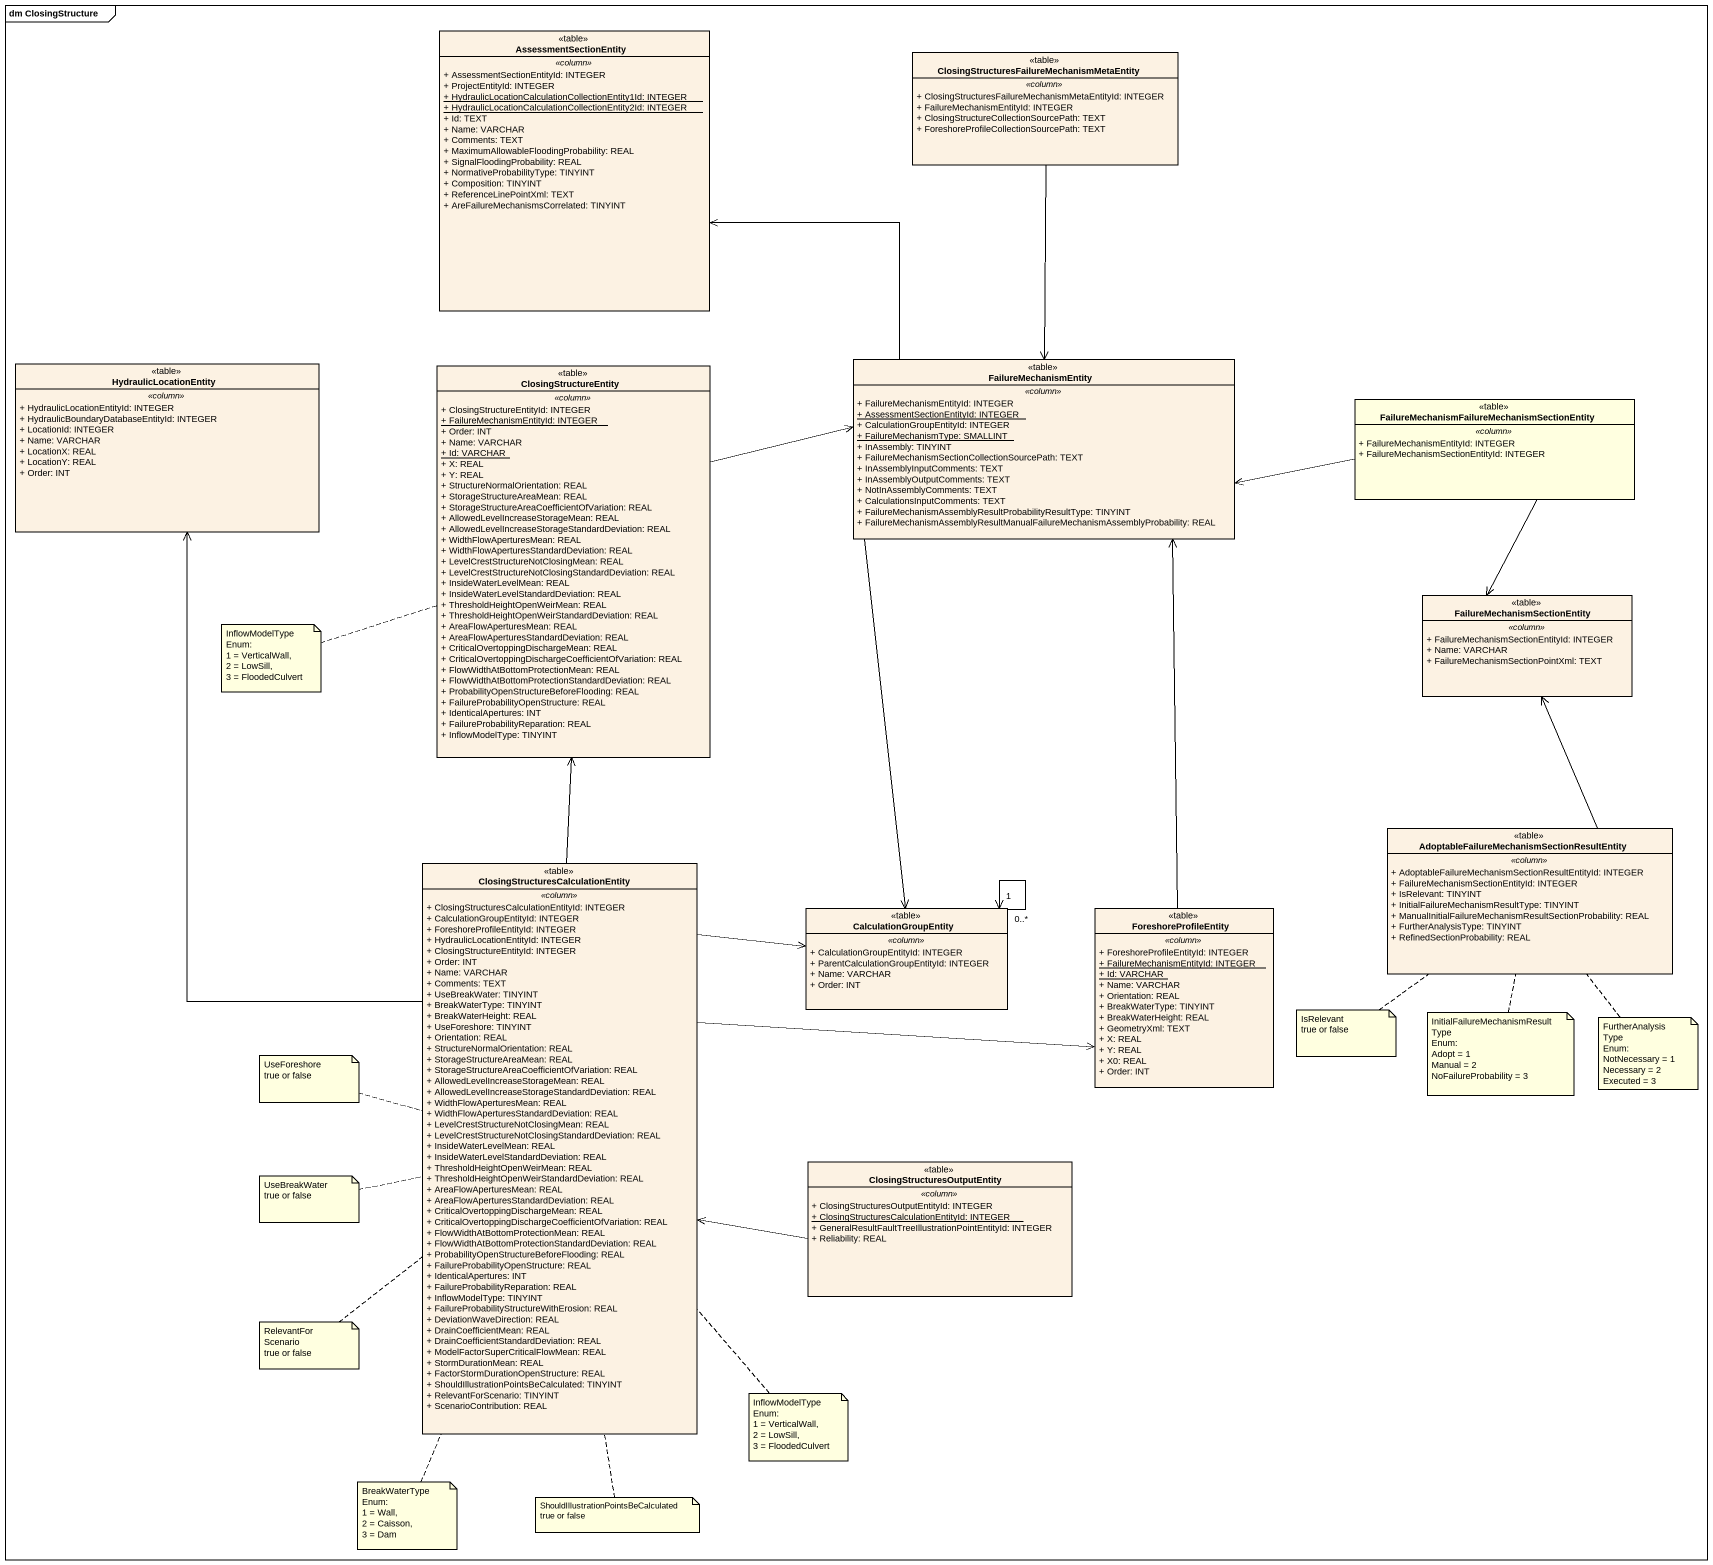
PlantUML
@startuml
mainframe dm ClosingStructure
hide circle
hide empty members
skinparam classAttributeIconSize 0
class AssessmentSectionEntity <<table>> #FCF2E3 {
  .. <<column>> ..
  + AssessmentSectionEntityId: INTEGER
  + ProjectEntityId: INTEGER
  {static} + HydraulicLocationCalculationCollectionEntity1Id: INTEGER
  {static} + HydraulicLocationCalculationCollectionEntity2Id: INTEGER
  + Id: TEXT
  + Name: VARCHAR
  + Comments: TEXT
  + MaximumAllowableFloodingProbability: REAL
  + SignalFloodingProbability: REAL
  + NormativeProbabilityType: TINYINT
  + Composition: TINYINT
  + ReferenceLinePointXml: TEXT
  + AreFailureMechanismsCorrelated: TINYINT
}
class "ClosingStructuresFailureMechanismMetaEntity" as ClosingStructuresFailureMech <<table>> #FCF2E3 {
  .. <<column>> ..
  + ClosingStructuresFailureMechanismMetaEntityId: INTEGER
  + FailureMechanismEntityId: INTEGER
  + ClosingStructureCollectionSourcePath: TEXT
  + ForeshoreProfileCollectionSourcePath: TEXT
}
class HydraulicLocationEntity <<table>> #FCF2E3 {
  .. <<column>> ..
  + HydraulicLocationEntityId: INTEGER
  + HydraulicBoundaryDatabaseEntityId: INTEGER
  + LocationId: INTEGER
  + Name: VARCHAR
  + LocationX: REAL
  + LocationY: REAL
  + Order: INT
}
class ClosingStructureEntity <<table>> #FCF2E3 {
  .. <<column>> ..
  + ClosingStructureEntityId: INTEGER
  {static} + FailureMechanismEntityId: INTEGER
  + Order: INT
  + Name: VARCHAR
  {static} + Id: VARCHAR
  + X: REAL
  + Y: REAL
  + StructureNormalOrientation: REAL
  + StorageStructureAreaMean: REAL
  + StorageStructureAreaCoefficientOfVariation: REAL
  + AllowedLevelIncreaseStorageMean: REAL
  + AllowedLevelIncreaseStorageStandardDeviation: REAL
  + WidthFlowAperturesMean: REAL
  + WidthFlowAperturesStandardDeviation: REAL
  + LevelCrestStructureNotClosingMean: REAL
  + LevelCrestStructureNotClosingStandardDeviation: REAL
  + InsideWaterLevelMean: REAL
  + InsideWaterLevelStandardDeviation: REAL
  + ThresholdHeightOpenWeirMean: REAL
  + ThresholdHeightOpenWeirStandardDeviation: REAL
  + AreaFlowAperturesMean: REAL
  + AreaFlowAperturesStandardDeviation: REAL
  + CriticalOvertoppingDischargeMean: REAL
  + CriticalOvertoppingDischargeCoefficientOfVariation: REAL
  + FlowWidthAtBottomProtectionMean: REAL
  + FlowWidthAtBottomProtectionStandardDeviation: REAL
  + ProbabilityOpenStructureBeforeFlooding: REAL
  + FailureProbabilityOpenStructure: REAL
  + IdenticalApertures: INT
  + FailureProbabilityReparation: REAL
  + InflowModelType: TINYINT
}
class FailureMechanismEntity <<table>> #FCF2E3 {
  .. <<column>> ..
  + FailureMechanismEntityId: INTEGER
  {static} + AssessmentSectionEntityId: INTEGER
  + CalculationGroupEntityId: INTEGER
  {static} + FailureMechanismType: SMALLINT
  + InAssembly: TINYINT
  + FailureMechanismSectionCollectionSourcePath: TEXT
  + InAssemblyInputComments: TEXT
  + InAssemblyOutputComments: TEXT
  + NotInAssemblyComments: TEXT
  + CalculationsInputComments: TEXT
  + FailureMechanismAssemblyResultProbabilityResultType: TINYINT
  + FailureMechanismAssemblyResultManualFailureMechanismAssemblyProbability: REAL
}
class "FailureMechanismFailureMechanismSectionEntity" as FailureMechanismFailureMecha <<table>> #FFFFE0 {
  .. <<column>> ..
  + FailureMechanismEntityId: INTEGER
  + FailureMechanismSectionEntityId: INTEGER
}
class "FailureMechanismSectionEntity" as FailureMechanismSectionEntit <<table>> #FCF2E3 {
  .. <<column>> ..
  + FailureMechanismSectionEntityId: INTEGER
  + Name: VARCHAR
  + FailureMechanismSectionPointXml: TEXT
}
class "AdoptableFailureMechanismSectionResultEntity" as AdoptableFailureMechanismSec <<table>> #FCF2E3 {
  .. <<column>> ..
  + AdoptableFailureMechanismSectionResultEntityId: INTEGER
  + FailureMechanismSectionEntityId: INTEGER
  + IsRelevant: TINYINT
  + InitialFailureMechanismResultType: TINYINT
  + ManualInitialFailureMechanismResultSectionProbability: REAL
  + FurtherAnalysisType: TINYINT
  + RefinedSectionProbability: REAL
}
class "ClosingStructuresCalculationEntity" as ClosingStructuresCalculation <<table>> #FCF2E3 {
  .. <<column>> ..
  + ClosingStructuresCalculationEntityId: INTEGER
  + CalculationGroupEntityId: INTEGER
  + ForeshoreProfileEntityId: INTEGER
  + HydraulicLocationEntityId: INTEGER
  + ClosingStructureEntityId: INTEGER
  + Order: INT
  + Name: VARCHAR
  + Comments: TEXT
  + UseBreakWater: TINYINT
  + BreakWaterType: TINYINT
  + BreakWaterHeight: REAL
  + UseForeshore: TINYINT
  + Orientation: REAL
  + StructureNormalOrientation: REAL
  + StorageStructureAreaMean: REAL
  + StorageStructureAreaCoefficientOfVariation: REAL
  + AllowedLevelIncreaseStorageMean: REAL
  + AllowedLevelIncreaseStorageStandardDeviation: REAL
  + WidthFlowAperturesMean: REAL
  + WidthFlowAperturesStandardDeviation: REAL
  + LevelCrestStructureNotClosingMean: REAL
  + LevelCrestStructureNotClosingStandardDeviation: REAL
  + InsideWaterLevelMean: REAL
  + InsideWaterLevelStandardDeviation: REAL
  + ThresholdHeightOpenWeirMean: REAL
  + ThresholdHeightOpenWeirStandardDeviation: REAL
  + AreaFlowAperturesMean: REAL
  + AreaFlowAperturesStandardDeviation: REAL
  + CriticalOvertoppingDischargeMean: REAL
  + CriticalOvertoppingDischargeCoefficientOfVariation: REAL
  + FlowWidthAtBottomProtectionMean: REAL
  + FlowWidthAtBottomProtectionStandardDeviation: REAL
  + ProbabilityOpenStructureBeforeFlooding: REAL
  + FailureProbabilityOpenStructure: REAL
  + IdenticalApertures: INT
  + FailureProbabilityReparation: REAL
  + InflowModelType: TINYINT
  + FailureProbabilityStructureWithErosion: REAL
  + DeviationWaveDirection: REAL
  + DrainCoefficientMean: REAL
  + DrainCoefficientStandardDeviation: REAL
  + ModelFactorSuperCriticalFlowMean: REAL
  + StormDurationMean: REAL
  + FactorStormDurationOpenStructure: REAL
  + ShouldIllustrationPointsBeCalculated: TINYINT
  + RelevantForScenario: TINYINT
  + ScenarioContribution: REAL
}
class CalculationGroupEntity <<table>> #FCF2E3 {
  .. <<column>> ..
  + CalculationGroupEntityId: INTEGER
  + ParentCalculationGroupEntityId: INTEGER
  + Name: VARCHAR
  + Order: INT
}
class ForeshoreProfileEntity <<table>> #FCF2E3 {
  .. <<column>> ..
  + ForeshoreProfileEntityId: INTEGER
  {static} + FailureMechanismEntityId: INTEGER
  {static} + Id: VARCHAR
  + Name: VARCHAR
  + Orientation: REAL
  + BreakWaterType: TINYINT
  + BreakWaterHeight: REAL
  + GeometryXml: TEXT
  + X: REAL
  + Y: REAL
  + X0: REAL
  + Order: INT
}
class "ClosingStructuresOutputEntity" as ClosingStructuresOutputEntit <<table>> #FCF2E3 {
  .. <<column>> ..
  + ClosingStructuresOutputEntityId: INTEGER
  {static} + ClosingStructuresCalculationEntityId: INTEGER
  + GeneralResultFaultTreeIllustrationPointEntityId: INTEGER
  + Reliability: REAL
}
ClosingStructuresFailureMech --> FailureMechanismEntity
ClosingStructureEntity -right-> FailureMechanismEntity
FailureMechanismEntity -left-> AssessmentSectionEntity
FailureMechanismEntity --> CalculationGroupEntity
FailureMechanismFailureMecha -left-> FailureMechanismEntity
FailureMechanismFailureMecha --> FailureMechanismSectionEntit
AdoptableFailureMechanismSec -up-> FailureMechanismSectionEntit
ClosingStructuresCalculation -up-> HydraulicLocationEntity
ClosingStructuresCalculation -up-> ClosingStructureEntity
ClosingStructuresCalculation -right-> CalculationGroupEntity
ClosingStructuresCalculation -right-> ForeshoreProfileEntity
CalculationGroupEntity "0..*" --> "1" CalculationGroupEntity
ForeshoreProfileEntity -up-> FailureMechanismEntity
ClosingStructuresOutputEntit -left-> ClosingStructuresCalculation
note left of ClosingStructureEntity
  InflowModelType
  Enum:
  1 = VerticalWall,
  2 = LowSill,
  3 = FloodedCulvert
end note
note bottom of AdoptableFailureMechanismSec
  IsRelevant
  true or false
end note
note bottom of AdoptableFailureMechanismSec
  InitialFailureMechanismResultType
  Enum:
  Adopt = 1
  Manual = 2
  NoFailureProbability = 3
end note
note bottom of AdoptableFailureMechanismSec
  FurtherAnalysisType
  Enum:
  NotNecessary = 1
  Necessary = 2
  Executed = 3
end note
note left of ClosingStructuresCalculation
  UseForeshore
  true or false
end note
note left of ClosingStructuresCalculation
  UseBreakWater
  true or false
end note
note bottom of ClosingStructuresCalculation
  RelevantForScenario
  true or false
end note
note bottom of ClosingStructuresCalculation
  InflowModelType
  Enum:
  1 = VerticalWall,
  2 = LowSill,
  3 = FloodedCulvert
end note
note bottom of ClosingStructuresCalculation
  BreakWaterType
  Enum:
  1 = Wall,
  2 = Caisson,
  3 = Dam
end note
note bottom of ClosingStructuresCalculation
  ShouldIllustrationPointsBeCalculated
  true or false
end note
@enduml
